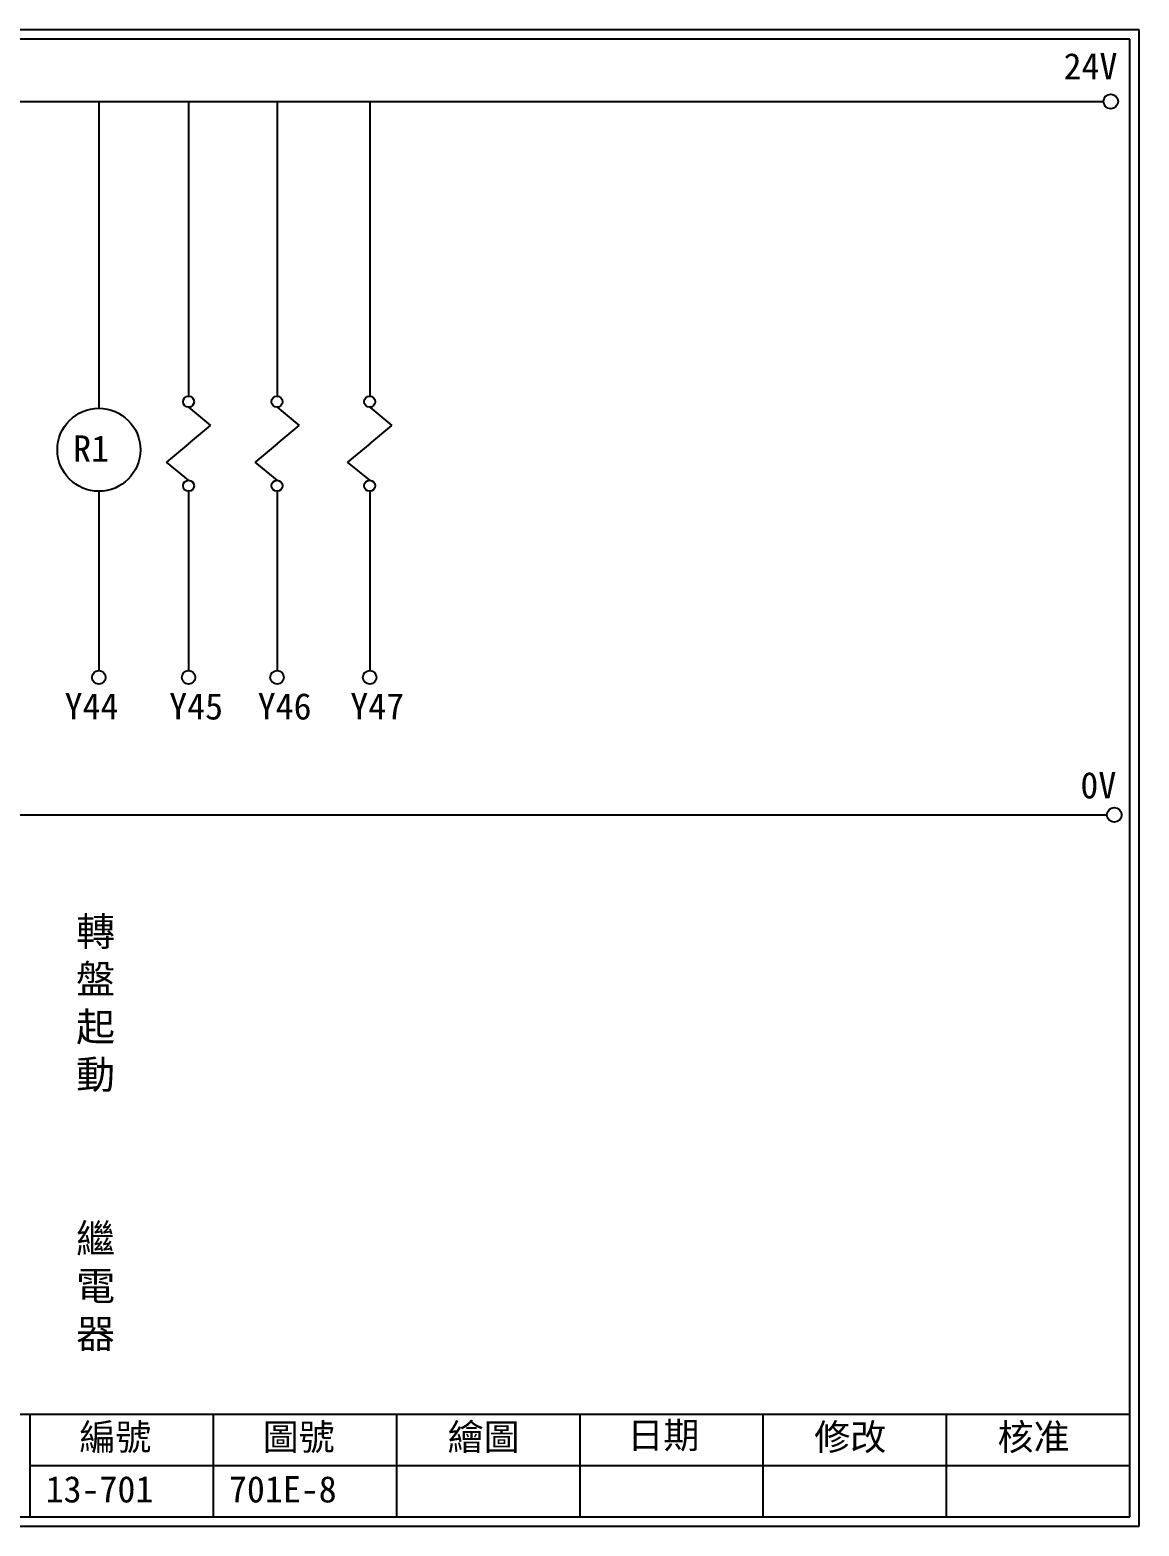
# Model space of a CAD drawing. Extents: x 926 to 1213, y 3 to 207.
# Drawn here: x 1061.5 to 1212.7, y 3 to 207 of the extents above; entities that cross this region are included whole.
import ezdxf

# ---------------------------------------------------------------- set-up
doc = ezdxf.new("R2010")
doc.units = 0
doc.layers.get('0').update_dxf_attribs({"linetype": 'CONTINUOUS'})
doc.layers.add('圖框層', color=7, linetype='CONTINUOUS')
doc.layers.add('標尺寸層', color=3, linetype='CONTINUOUS')
doc.styles.add('CNS', font='romanc.shx', dxfattribs={"bigfont": 'chineset.shx'})
doc.styles.add('STSL', font='KAIU.TTF')

msp = doc.modelspace()

# ---------------------------------------------------------------- linework, layer by layer
for centre in [(1208.88, 197.22), (1209.36, 99.96)]:
    msp.add_circle(centre, 1)
at = {"layer": '圖框層', "color": 7}
for p, q in [((1212.74, 206.97), (925.74, 206.97)), ((1212.74, 3), (1212.74, 206.97)), ((1211.49, 205.72), (926.99, 205.72)), ((1211.49, 4.25), (1211.49, 205.72)), ((926.99, 18.25), (1211.49, 18.25)), ((1061.49, 4.25), (1061.49, 18.25)), ((1086.49, 4.25), (1086.49, 18.25)), ((1111.49, 4.25), (1111.49, 18.25)), ((1136.49, 4.25), (1136.49, 18.25)), ((1161.49, 4.25), (1161.49, 18.25)), ((1186.49, 4.25), (1186.49, 18.25)), ((1061.49, 11.25), (1211.49, 11.25)), ((926.99, 4.25), (1211.49, 4.25)), ((925.74, 3), (1212.74, 3))]:
    msp.add_line(p, q, dxfattribs=at)
at = {"layer": '標尺寸層', "color": 7}
for p, q in [((930.28, 197.22), (1207.88, 197.22)), ((1070.87, 197.22), (1070.87, 155.39)), ((1083.1, 197.22), (1083.1, 157.03)), ((1095.17, 197.22), (1095.17, 157.03)), ((1107.81, 197.22), (1107.81, 157.03)), ((1083.1, 155.53), (1086.11, 153.04)), ((1095.17, 155.53), (1098.18, 153.04)), ((1107.81, 155.53), (1110.81, 153.04)), ((1083.1, 150.55), (1086.11, 153.04)), ((1095.17, 150.55), (1098.18, 153.04)), ((1107.81, 150.55), (1110.81, 153.04)), ((1083.1, 150.55), (1080.1, 148.06)), ((1095.17, 150.55), (1092.17, 148.06)), ((1107.81, 150.55), (1104.8, 148.06)), ((1083.1, 145.57), (1080.1, 148.06)), ((1095.17, 145.57), (1092.17, 148.06)), ((1107.81, 145.57), (1104.8, 148.06)), ((1070.87, 144.07), (1070.87, 119.62)), ((1083.1, 144.07), (1083.1, 119.62)), ((1095.17, 144.07), (1095.17, 119.62)), ((1107.81, 144.07), (1107.81, 119.62)), ((930.49, 99.96), (1208.36, 99.96))]:
    msp.add_line(p, q, dxfattribs=at)
for centre, radius in [((1070.87, 149.73), 5.66), ((1083.1, 156.28), 0.751), ((1095.17, 156.28), 0.751), ((1107.81, 156.28), 0.751), ((1083.1, 144.82), 0.751), ((1095.17, 144.82), 0.751), ((1107.81, 144.82), 0.751), ((1070.87, 118.7), 0.92), ((1083.1, 118.7), 0.92), ((1095.17, 118.7), 0.92), ((1107.81, 118.7), 0.92)]:
    msp.add_circle(centre, radius, dxfattribs=at)

# ---------------------------------------------------------------- texts
at = {"layer": '圖框層', "color": 4, "style": 'STSL'}
for s, p in [('24V', (1202.44, 200.22)), ('R1', (1067.36, 148.09)), ('Y44', (1066.19, 112.96)), ('Y45', (1080.46, 112.96)), ('Y46', (1092.53, 112.96)), ('Y47', (1105.16, 112.96)), ('0V', (1204.74, 102.2)), ('編號', (1068.21, 13.34)), ('圖號', (1093.21, 13.34)), ('繪圖', (1118.44, 13.34)), ('日期', (1142.96, 13.59)), ('修改', (1168.44, 13.34)), ('核准', (1193.44, 13.34)), ('13-701', (1063.61, 6.22)), ('701E-8', (1088.61, 6.22))]:
    msp.add_text(s, height=3.6, dxfattribs=at).set_placement(p)
at = {"layer": '標尺寸層', "color": 7, "char_height": 3.9, "width": 2.8481, "attachment_point": 5, "style": 'CNS'}
for s, insert in [('{\\fDFKai-SB|b0|i0|c136|p65;轉盤起動}', (1070.42, 74.09)), ('{\\fDFKai-SB|b0|i0|c136|p65;繼電器}', (1070.42, 35.51))]:
    msp.add_mtext(s, dxfattribs=dict(at, insert=insert))

doc.saveas('drawing.dxf')
